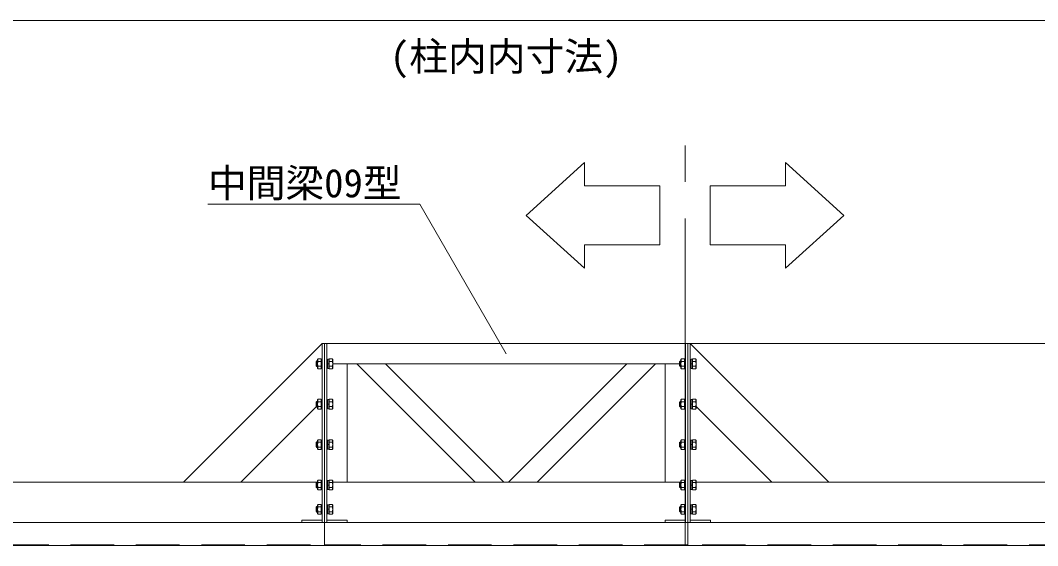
# Model space of a CAD drawing. Units: millimetres, scale not verified. Extents: x -10062 to 10062, y -16938 to 16938.
# Drawn here: x -4566 to -2046, y -9432 to -8132 of the extents above; entities that cross this region are included whole.
import ezdxf
from ezdxf.enums import TextEntityAlignment as Align

# ---------------------------------------------------------------- set-up
doc = ezdxf.new("R2010")
doc.units = ezdxf.units.MM
doc.header["$LTSCALE"] = 90
doc.linetypes.add('CHAIN2', pattern=[12, 9, -1, 1, -1])
doc.linetypes.add('DASHED1', pattern=[1.8, 1.2, -0.6])
for name, color, linetype, lineweight in [('0-6_ﾎﾞﾙﾄ類', 134, 'Continuous', 18), ('0-C_寸法', 134, 'Continuous', 18), ('1-4_中間梁09', 134, 'Continuous', 18), ('1-6_通芯', 134, 'CHAIN2', 18), ('1-B_文字', 134, 'Continuous', 18), ('2-1_連結用梁36', 134, 'Continuous', 18)]:
    doc.layers.add(name, color=color, linetype=linetype, lineweight=lineweight)
doc.styles.add('ＭＳ ゴシック', font='')
doc.styles.get('ＭＳ ゴシック').set_extended_font_data('MS Gothic')

msp = doc.modelspace()

# ---------------------------------------------------------------- linework, layer by layer
at = {"layer": '0-6_ﾎﾞﾙﾄ類'}
for p, q in [((-3831.2, -8975.5), (-3833.2, -8977.5)), ((-3833.2, -8987.5), (-3833.2, -8977.5)), ((-3831.2, -8989.5), (-3833.2, -8987.5)), ((-3829.8, -8976.7), (-3832.4, -8976.7)), ((-3829.8, -8988.3), (-3832.4, -8988.3)), ((-3831.2, -8989.5), (-3831.2, -8975.5)), ((-3829.8, -8975.5), (-3831.2, -8975.5)), ((-3829.8, -8989.5), (-3831.2, -8989.5)), ((-3829.8, -8972), (-3828.18, -8970.37)), ((-3829.8, -8993), (-3829.8, -8972)), ((-3829.8, -8993), (-3828.18, -8994.63)), ((-3828.18, -8976.44), (-3820.8, -8976.44)), ((-3828.18, -8988.56), (-3820.8, -8988.56)), ((-3801.2, -8981.69), (-3804.2, -8982.5)), ((-3801.2, -8982.5), (-3804.2, -8983.31)), ((-3793.82, -8976.44), (-3801.2, -8976.44)), ((-3793.82, -8988.56), (-3801.2, -8988.56)), ((-3792.2, -8993), (-3793.82, -8994.63)), ((-2931.2, -8975.5), (-2933.2, -8977.5)), ((-2933.2, -8987.5), (-2933.2, -8977.5)), ((-2931.2, -8989.5), (-2933.2, -8987.5)), ((-2929.8, -8976.7), (-2932.4, -8976.7)), ((-2929.8, -8988.3), (-2932.4, -8988.3)), ((-2931.2, -8989.5), (-2931.2, -8975.5)), ((-2929.8, -8975.5), (-2931.2, -8975.5)), ((-2929.8, -8989.5), (-2931.2, -8989.5)), ((-2929.8, -8972), (-2928.18, -8970.37)), ((-2929.8, -8993), (-2929.8, -8972)), ((-2929.8, -8993), (-2928.18, -8994.63)), ((-2928.18, -8976.44), (-2920.8, -8976.44)), ((-2928.18, -8988.56), (-2920.8, -8988.56)), ((-2901.2, -8981.69), (-2904.2, -8982.5)), ((-2901.2, -8982.5), (-2904.2, -8983.31)), ((-2893.82, -8976.44), (-2901.2, -8976.44)), ((-2893.82, -8988.56), (-2901.2, -8988.56)), ((-2892.2, -8993), (-2893.82, -8994.63)), ((-3829.8, -9072), (-3828.18, -9070.38)), ((-2929.8, -9072), (-2928.18, -9070.38)), ((-3831.2, -9075.5), (-3833.2, -9077.5)), ((-3833.2, -9087.5), (-3833.2, -9077.5)), ((-3831.2, -9089.5), (-3833.2, -9087.5)), ((-3829.8, -9076.7), (-3832.4, -9076.7)), ((-3829.8, -9088.3), (-3832.4, -9088.3)), ((-3831.2, -9089.5), (-3831.2, -9075.5)), ((-3829.8, -9075.5), (-3831.2, -9075.5)), ((-3829.8, -9089.5), (-3831.2, -9089.5)), ((-3829.8, -9093), (-3829.8, -9072)), ((-3829.8, -9093), (-3828.18, -9094.63)), ((-3828.18, -9076.44), (-3820.8, -9076.44)), ((-3828.18, -9088.56), (-3820.8, -9088.56)), ((-3801.2, -9081.69), (-3804.2, -9082.5)), ((-3801.2, -9082.5), (-3804.2, -9083.3)), ((-3793.82, -9076.44), (-3801.2, -9076.44)), ((-3793.82, -9088.56), (-3801.2, -9088.56)), ((-3792.2, -9093), (-3793.82, -9094.63)), ((-2931.2, -9075.5), (-2933.2, -9077.5)), ((-2933.2, -9087.5), (-2933.2, -9077.5)), ((-2931.2, -9089.5), (-2933.2, -9087.5)), ((-2929.8, -9076.7), (-2932.4, -9076.7)), ((-2929.8, -9088.3), (-2932.4, -9088.3)), ((-2931.2, -9089.5), (-2931.2, -9075.5)), ((-2929.8, -9075.5), (-2931.2, -9075.5)), ((-2929.8, -9089.5), (-2931.2, -9089.5)), ((-2929.8, -9093), (-2929.8, -9072)), ((-2929.8, -9093), (-2928.18, -9094.63)), ((-2928.18, -9076.44), (-2920.8, -9076.44)), ((-2928.18, -9088.56), (-2920.8, -9088.56)), ((-2901.2, -9081.69), (-2904.2, -9082.5)), ((-2901.2, -9082.5), (-2904.2, -9083.3)), ((-2893.82, -9076.44), (-2901.2, -9076.44)), ((-2893.82, -9088.56), (-2901.2, -9088.56)), ((-2892.2, -9093), (-2893.82, -9094.63)), ((-3829.8, -9172), (-3828.18, -9170.38)), ((-2929.8, -9172), (-2928.18, -9170.38)), ((-3831.2, -9175.5), (-3833.2, -9177.5)), ((-3833.2, -9187.5), (-3833.2, -9177.5)), ((-3831.2, -9189.5), (-3833.2, -9187.5)), ((-3829.8, -9176.7), (-3832.4, -9176.7)), ((-3829.8, -9188.3), (-3832.4, -9188.3)), ((-3831.2, -9189.5), (-3831.2, -9175.5)), ((-3829.8, -9175.5), (-3831.2, -9175.5)), ((-3829.8, -9189.5), (-3831.2, -9189.5)), ((-3829.8, -9193), (-3829.8, -9172)), ((-3829.8, -9193), (-3828.18, -9194.62)), ((-3828.18, -9176.44), (-3820.8, -9176.44)), ((-3828.18, -9188.56), (-3820.8, -9188.56)), ((-3801.2, -9181.69), (-3804.2, -9182.5)), ((-3801.2, -9182.5), (-3804.2, -9183.3)), ((-3793.82, -9176.44), (-3801.2, -9176.44)), ((-3793.82, -9188.56), (-3801.2, -9188.56)), ((-3792.2, -9193), (-3793.82, -9194.62)), ((-2931.2, -9175.5), (-2933.2, -9177.5)), ((-2933.2, -9187.5), (-2933.2, -9177.5)), ((-2931.2, -9189.5), (-2933.2, -9187.5)), ((-2929.8, -9176.7), (-2932.4, -9176.7)), ((-2929.8, -9188.3), (-2932.4, -9188.3)), ((-2931.2, -9189.5), (-2931.2, -9175.5)), ((-2929.8, -9175.5), (-2931.2, -9175.5)), ((-2929.8, -9189.5), (-2931.2, -9189.5)), ((-2929.8, -9193), (-2929.8, -9172)), ((-2929.8, -9193), (-2928.18, -9194.62)), ((-2928.18, -9176.44), (-2920.8, -9176.44)), ((-2928.18, -9188.56), (-2920.8, -9188.56)), ((-2901.2, -9181.69), (-2904.2, -9182.5)), ((-2901.2, -9182.5), (-2904.2, -9183.3)), ((-2893.82, -9176.44), (-2901.2, -9176.44)), ((-2893.82, -9188.56), (-2901.2, -9188.56)), ((-2892.2, -9193), (-2893.82, -9194.62)), ((-3829.8, -9272), (-3828.18, -9270.38)), ((-3829.8, -9293), (-3829.8, -9272)), ((-2929.8, -9272), (-2928.18, -9270.38)), ((-2929.8, -9293), (-2929.8, -9272)), ((-3831.2, -9275.5), (-3833.2, -9277.5)), ((-3833.2, -9287.5), (-3833.2, -9277.5)), ((-3831.2, -9289.5), (-3833.2, -9287.5)), ((-3829.8, -9276.7), (-3832.4, -9276.7)), ((-3829.8, -9288.3), (-3832.4, -9288.3)), ((-3831.2, -9289.5), (-3831.2, -9275.5)), ((-3829.8, -9275.5), (-3831.2, -9275.5)), ((-3829.8, -9289.5), (-3831.2, -9289.5)), ((-3829.8, -9293), (-3828.18, -9294.62)), ((-3828.18, -9276.43), (-3820.8, -9276.43)), ((-3828.18, -9288.56), (-3820.8, -9288.56)), ((-3801.2, -9281.7), (-3804.2, -9282.5)), ((-3801.2, -9282.5), (-3804.2, -9283.3)), ((-3793.82, -9276.43), (-3801.2, -9276.43)), ((-3793.82, -9288.56), (-3801.2, -9288.56)), ((-3792.2, -9293), (-3793.82, -9294.62)), ((-2931.2, -9275.5), (-2933.2, -9277.5)), ((-2933.2, -9287.5), (-2933.2, -9277.5)), ((-2931.2, -9289.5), (-2933.2, -9287.5)), ((-2929.8, -9276.7), (-2932.4, -9276.7)), ((-2929.8, -9288.3), (-2932.4, -9288.3)), ((-2931.2, -9289.5), (-2931.2, -9275.5)), ((-2929.8, -9275.5), (-2931.2, -9275.5)), ((-2929.8, -9289.5), (-2931.2, -9289.5)), ((-2929.8, -9293), (-2928.18, -9294.62)), ((-2928.18, -9276.43), (-2920.8, -9276.43)), ((-2928.18, -9288.56), (-2920.8, -9288.56)), ((-2901.2, -9281.7), (-2904.2, -9282.5)), ((-2901.2, -9282.5), (-2904.2, -9283.3)), ((-2893.82, -9276.43), (-2901.2, -9276.43)), ((-2893.82, -9288.56), (-2901.2, -9288.56)), ((-2892.2, -9293), (-2893.82, -9294.62)), ((-3831.2, -9335.5), (-3833.2, -9337.5)), ((-3833.2, -9347.5), (-3833.2, -9337.5)), ((-3831.2, -9349.5), (-3833.2, -9347.5)), ((-3829.8, -9336.7), (-3832.4, -9336.7)), ((-3831.2, -9349.5), (-3831.2, -9335.5)), ((-3829.8, -9335.5), (-3831.2, -9335.5)), ((-3829.8, -9332), (-3828.18, -9330.37)), ((-3829.8, -9353), (-3829.8, -9332)), ((-3828.18, -9336.44), (-3820.8, -9336.44)), ((-3801.2, -9341.69), (-3804.2, -9342.5)), ((-3801.2, -9342.5), (-3804.2, -9343.31)), ((-3793.82, -9336.44), (-3801.2, -9336.44)), ((-2931.2, -9335.5), (-2933.2, -9337.5)), ((-2933.2, -9347.5), (-2933.2, -9337.5)), ((-2931.2, -9349.5), (-2933.2, -9347.5)), ((-2929.8, -9336.7), (-2932.4, -9336.7)), ((-2931.2, -9349.5), (-2931.2, -9335.5)), ((-2929.8, -9335.5), (-2931.2, -9335.5)), ((-2929.8, -9332), (-2928.18, -9330.37)), ((-2929.8, -9353), (-2929.8, -9332)), ((-2928.18, -9336.44), (-2920.8, -9336.44)), ((-2901.2, -9341.69), (-2904.2, -9342.5)), ((-2901.2, -9342.5), (-2904.2, -9343.31)), ((-2893.82, -9336.44), (-2901.2, -9336.44)), ((-3829.8, -9348.3), (-3832.4, -9348.3)), ((-3829.8, -9349.5), (-3831.2, -9349.5)), ((-3829.8, -9353), (-3828.18, -9354.63)), ((-3828.18, -9348.56), (-3820.8, -9348.56)), ((-3793.82, -9348.56), (-3801.2, -9348.56)), ((-3792.2, -9353), (-3793.82, -9354.63)), ((-2929.8, -9348.3), (-2932.4, -9348.3)), ((-2929.8, -9349.5), (-2931.2, -9349.5)), ((-2929.8, -9353), (-2928.18, -9354.63)), ((-2928.18, -9348.56), (-2920.8, -9348.56)), ((-2893.82, -9348.56), (-2901.2, -9348.56)), ((-2892.2, -9353), (-2893.82, -9354.63))]:
    msp.add_line(p, q, dxfattribs=at)
for points in [[(-3828.18, -8970.37), (-3820.8, -8970.37), (-3820.8, -8994.63), (-3828.18, -8994.63)], [(-3793.82, -8970.37), (-3801.2, -8970.37), (-3801.2, -8994.63), (-3793.82, -8994.63)], [(-3792.2, -8993), (-3792.2, -8972), (-3793.82, -8970.37)], [(-2928.18, -8970.37), (-2920.8, -8970.37), (-2920.8, -8994.63), (-2928.18, -8994.63)], [(-2893.82, -8970.37), (-2901.2, -8970.37), (-2901.2, -8994.63), (-2893.82, -8994.63)], [(-2892.2, -8993), (-2892.2, -8972), (-2893.82, -8970.37)], [(-3828.18, -9070.38), (-3820.8, -9070.38), (-3820.8, -9094.63), (-3828.18, -9094.63)], [(-3793.82, -9070.38), (-3801.2, -9070.38), (-3801.2, -9094.63), (-3793.82, -9094.63)], [(-3792.2, -9093), (-3792.2, -9072), (-3793.82, -9070.38)], [(-2928.18, -9070.38), (-2920.8, -9070.38), (-2920.8, -9094.63), (-2928.18, -9094.63)], [(-2893.82, -9070.38), (-2901.2, -9070.38), (-2901.2, -9094.63), (-2893.82, -9094.63)], [(-2892.2, -9093), (-2892.2, -9072), (-2893.82, -9070.38)], [(-3828.18, -9170.38), (-3820.8, -9170.38), (-3820.8, -9194.62), (-3828.18, -9194.62)], [(-3793.82, -9170.38), (-3801.2, -9170.38), (-3801.2, -9194.62), (-3793.82, -9194.62)], [(-3792.2, -9193), (-3792.2, -9172), (-3793.82, -9170.38)], [(-2928.18, -9170.38), (-2920.8, -9170.38), (-2920.8, -9194.62), (-2928.18, -9194.62)], [(-2893.82, -9170.38), (-2901.2, -9170.38), (-2901.2, -9194.62), (-2893.82, -9194.62)], [(-2892.2, -9193), (-2892.2, -9172), (-2893.82, -9170.38)], [(-3828.18, -9270.38), (-3820.8, -9270.38), (-3820.8, -9294.62), (-3828.18, -9294.62)], [(-3793.82, -9270.38), (-3801.2, -9270.38), (-3801.2, -9294.62), (-3793.82, -9294.62)], [(-3792.2, -9293), (-3792.2, -9272), (-3793.82, -9270.38)], [(-2928.18, -9270.38), (-2920.8, -9270.38), (-2920.8, -9294.62), (-2928.18, -9294.62)], [(-2893.82, -9270.38), (-2901.2, -9270.38), (-2901.2, -9294.62), (-2893.82, -9294.62)], [(-2892.2, -9293), (-2892.2, -9272), (-2893.82, -9270.38)], [(-3828.18, -9330.37), (-3820.8, -9330.37), (-3820.8, -9354.63), (-3828.18, -9354.63)], [(-3793.82, -9330.37), (-3801.2, -9330.37), (-3801.2, -9354.63), (-3793.82, -9354.63)], [(-3792.2, -9353), (-3792.2, -9332), (-3793.82, -9330.37)], [(-2928.18, -9330.37), (-2920.8, -9330.37), (-2920.8, -9354.63), (-2928.18, -9354.63)], [(-2893.82, -9330.37), (-2901.2, -9330.37), (-2901.2, -9354.63), (-2893.82, -9354.63)], [(-2892.2, -9353), (-2892.2, -9332), (-2893.82, -9330.37)]]:
    msp.add_lwpolyline(points, dxfattribs=at)
for points in [[(-3820.8, -8993.5), (-3820.8, -8971.5), (-3818.5, -8971.5), (-3818.5, -8993.5)], [(-3804.2, -8971.5), (-3804.2, -8993.5), (-3806.5, -8993.5), (-3806.5, -8971.5)], [(-3804.2, -8971.15), (-3804.2, -8993.85), (-3801.2, -8993.85), (-3801.2, -8971.15)], [(-2920.8, -8993.5), (-2920.8, -8971.5), (-2918.5, -8971.5), (-2918.5, -8993.5)], [(-2904.2, -8971.5), (-2904.2, -8993.5), (-2906.5, -8993.5), (-2906.5, -8971.5)], [(-2904.2, -8971.15), (-2904.2, -8993.85), (-2901.2, -8993.85), (-2901.2, -8971.15)], [(-3820.8, -9093.5), (-3820.8, -9071.5), (-3818.5, -9071.5), (-3818.5, -9093.5)], [(-3804.2, -9071.5), (-3804.2, -9093.5), (-3806.5, -9093.5), (-3806.5, -9071.5)], [(-3804.2, -9071.15), (-3804.2, -9093.85), (-3801.2, -9093.85), (-3801.2, -9071.15)], [(-2920.8, -9093.5), (-2920.8, -9071.5), (-2918.5, -9071.5), (-2918.5, -9093.5)], [(-2904.2, -9071.5), (-2904.2, -9093.5), (-2906.5, -9093.5), (-2906.5, -9071.5)], [(-2904.2, -9071.15), (-2904.2, -9093.85), (-2901.2, -9093.85), (-2901.2, -9071.15)], [(-3820.8, -9193.5), (-3820.8, -9171.5), (-3818.5, -9171.5), (-3818.5, -9193.5)], [(-3804.2, -9171.5), (-3804.2, -9193.5), (-3806.5, -9193.5), (-3806.5, -9171.5)], [(-3804.2, -9171.15), (-3804.2, -9193.85), (-3801.2, -9193.85), (-3801.2, -9171.15)], [(-2920.8, -9193.5), (-2920.8, -9171.5), (-2918.5, -9171.5), (-2918.5, -9193.5)], [(-2904.2, -9171.5), (-2904.2, -9193.5), (-2906.5, -9193.5), (-2906.5, -9171.5)], [(-2904.2, -9171.15), (-2904.2, -9193.85), (-2901.2, -9193.85), (-2901.2, -9171.15)], [(-3820.8, -9293.5), (-3820.8, -9271.5), (-3818.5, -9271.5), (-3818.5, -9293.5)], [(-3804.2, -9271.5), (-3804.2, -9293.5), (-3806.5, -9293.5), (-3806.5, -9271.5)], [(-3804.2, -9271.15), (-3804.2, -9293.85), (-3801.2, -9293.85), (-3801.2, -9271.15)], [(-2920.8, -9293.5), (-2920.8, -9271.5), (-2918.5, -9271.5), (-2918.5, -9293.5)], [(-2904.2, -9271.5), (-2904.2, -9293.5), (-2906.5, -9293.5), (-2906.5, -9271.5)], [(-2904.2, -9271.15), (-2904.2, -9293.85), (-2901.2, -9293.85), (-2901.2, -9271.15)], [(-3820.8, -9353.5), (-3820.8, -9331.5), (-3818.5, -9331.5), (-3818.5, -9353.5)], [(-3804.2, -9331.5), (-3804.2, -9353.5), (-3806.5, -9353.5), (-3806.5, -9331.5)], [(-3804.2, -9331.15), (-3804.2, -9353.85), (-3801.2, -9353.85), (-3801.2, -9331.15)], [(-2920.8, -9353.5), (-2920.8, -9331.5), (-2918.5, -9331.5), (-2918.5, -9353.5)], [(-2904.2, -9331.5), (-2904.2, -9353.5), (-2906.5, -9353.5), (-2906.5, -9331.5)], [(-2904.2, -9331.15), (-2904.2, -9353.85), (-2901.2, -9353.85), (-2901.2, -9331.15)]]:
    msp.add_lwpolyline(points, close=True, dxfattribs=at)
for centre, radius, start, end in [((-3817.67, -8982.5), 12.12, 150, 210), ((-3825.14, -8973.4), 4.28, 135, 225), ((-3825.14, -8991.59), 4.28, 135, 225), ((-3796.86, -8973.4), 4.28, 315, 45), ((-3804.33, -8982.5), 12.12, 330, 30), ((-3796.86, -8991.59), 4.28, 315, 45), ((-2917.67, -8982.5), 12.12, 150, 210), ((-2925.14, -8973.4), 4.28, 135, 225), ((-2925.14, -8991.59), 4.28, 135, 225), ((-2896.86, -8973.4), 4.28, 315, 45), ((-2904.33, -8982.5), 12.12, 330, 30), ((-2896.86, -8991.59), 4.28, 315, 45), ((-3825.14, -9073.4), 4.28, 135, 225), ((-3796.86, -9073.4), 4.28, 315, 45), ((-2925.14, -9073.4), 4.28, 135, 225), ((-2896.86, -9073.4), 4.28, 315, 45), ((-3817.67, -9082.5), 12.12, 150, 210), ((-3825.14, -9091.59), 4.28, 135, 225), ((-3804.33, -9082.5), 12.12, 330, 30), ((-3796.86, -9091.59), 4.28, 315, 45), ((-2917.67, -9082.5), 12.12, 150, 210), ((-2925.14, -9091.59), 4.28, 135, 225), ((-2904.33, -9082.5), 12.12, 330, 30), ((-2896.86, -9091.59), 4.28, 315, 45), ((-3825.14, -9173.4), 4.28, 135, 225), ((-3796.86, -9173.4), 4.28, 315, 45), ((-2925.14, -9173.4), 4.28, 135, 225), ((-2896.86, -9173.4), 4.28, 315, 45), ((-3817.67, -9182.5), 12.12, 150, 210), ((-3825.14, -9191.59), 4.28, 135, 225), ((-3804.33, -9182.5), 12.12, 330, 30), ((-3796.86, -9191.59), 4.28, 315, 45), ((-2917.67, -9182.5), 12.12, 150, 210), ((-2925.14, -9191.59), 4.28, 135, 225), ((-2904.33, -9182.5), 12.12, 330, 30), ((-2896.86, -9191.59), 4.28, 315, 45), ((-3825.14, -9273.41), 4.28, 135, 225), ((-3796.86, -9273.41), 4.28, 315, 45), ((-2925.14, -9273.41), 4.28, 135, 225), ((-2896.86, -9273.41), 4.28, 315, 45), ((-3817.67, -9282.5), 12.12, 150, 210), ((-3825.14, -9291.59), 4.28, 135, 225), ((-3804.33, -9282.5), 12.12, 330, 30), ((-3796.86, -9291.59), 4.28, 315, 45), ((-2917.67, -9282.5), 12.12, 150, 210), ((-2925.14, -9291.59), 4.28, 135, 225), ((-2904.33, -9282.5), 12.12, 330, 30), ((-2896.86, -9291.59), 4.28, 315, 45), ((-3817.67, -9342.5), 12.12, 150, 210), ((-3825.14, -9333.4), 4.28, 135, 225), ((-3796.86, -9333.4), 4.28, 315, 45), ((-3804.33, -9342.5), 12.12, 330, 30), ((-2917.67, -9342.5), 12.12, 150, 210), ((-2925.14, -9333.4), 4.28, 135, 225), ((-2896.86, -9333.4), 4.28, 315, 45), ((-2904.33, -9342.5), 12.12, 330, 30), ((-3825.14, -9351.59), 4.28, 135, 225), ((-3796.86, -9351.59), 4.28, 315, 45), ((-2925.14, -9351.59), 4.28, 135, 225), ((-2896.86, -9351.59), 4.28, 315, 45)]:
    msp.add_arc(centre, radius, start, end, dxfattribs=at)
at = {"layer": '0-C_寸法'}
for p, q in [((-7357.5, -8132.5), (632.5, -8132.5)), ((-2905.5, -8932.5), (1588.5, -8932.5))]:
    msp.add_line(p, q, dxfattribs=at)
at = {"layer": '1-4_中間梁09'}
for p, q in [((-3806.5, -8982.5), (-3806.5, -9275.5)), ((-3792.2, -8982.5), (-2933.2, -8982.5)), ((-2918.5, -9275.5), (-2918.5, -8982.5)), ((-2931.2, -9275.5), (-3792.2, -9275.5))]:
    msp.add_line(p, q, dxfattribs=at)
at = {"layer": '1-4_中間梁09', "linetype": 'DASHED1'}
msp.add_line((-2912.5, -9430.9), (-3812.5, -9430.9), dxfattribs=at)
at = {"layer": '1-4_中間梁09'}
for points in [[(-3812.5, -9375.5), (-3806.5, -9375.5), (-3806.5, -8932.5), (-3812.5, -8932.5)], [(-2918.5, -9375.5), (-2912.5, -9375.5), (-2912.5, -8932.5), (-2918.5, -8932.5)], [(-3439.22, -9275.5), (-3368.5, -9275.5), (-3661.5, -8982.5), (-3732.21, -8982.5)], [(-3285.79, -9275.5), (-3356.5, -9275.5), (-3063.5, -8982.5), (-2992.79, -8982.5)], [(-3756.5, -9375.5), (-3756.5, -9369.5), (-3806.5, -9369.5), (-3806.5, -9375.5)], [(-2968.5, -9375.5), (-2968.5, -9369.5), (-2918.5, -9369.5), (-2918.5, -9375.5)], [(-3812.5, -9432.5), (-2912.5, -9432.5), (-2912.5, -9375.5), (-3812.5, -9375.5)]]:
    msp.add_lwpolyline(points, close=True, dxfattribs=at)
for points in [[(-2918.5, -8982.5), (-2918.5, -8932.5), (-3806.5, -8932.5), (-3806.5, -8982.5)], [(-3792.2, -9275.5), (-3756.5, -9275.5), (-3756.5, -8982.5), (-3792.2, -8982.5)], [(-2933.2, -8982.5), (-2968.5, -8982.5), (-2968.5, -9275.5), (-2931.2, -9275.5)], [(-3806.5, -9275.5), (-3806.5, -9375.5), (-2918.5, -9375.5), (-2918.5, -9275.5)]]:
    msp.add_lwpolyline(points, dxfattribs=at)
at = {"layer": '1-6_通芯'}
msp.add_line((-2919.5, -9432.5), (-2919.5, -8404.93), dxfattribs=at)
at = {"layer": '1-B_文字'}
msp.add_line((-4101.3, -8587.5), (-3576.8, -8587.5), dxfattribs=at)
for points in [[(-3312.67, -8615.04), (-3168.25, -8484.27), (-3168.25, -8542.17), (-2981.61, -8542.17), (-2981.61, -8688.19), (-3168.25, -8688.19), (-3168.25, -8746.08)], [(-2526.34, -8615.04), (-2670.75, -8484.27), (-2670.75, -8542.17), (-2857.39, -8542.17), (-2857.39, -8688.19), (-2670.75, -8688.19), (-2670.75, -8746.08)]]:
    msp.add_lwpolyline(points, close=True, dxfattribs=at)
msp.add_lwpolyline([(-3362.6, -8957.5), (-3576.22, -8587.5), (-3576.58, -8587.5)], dxfattribs=at)
at = {"layer": '2-1_連結用梁36', "linetype": 'DASHED1'}
for p, q in [((-7357.5, -9430.9), (-3812.5, -9430.9)), ((632.5, -9430.9), (-2912.5, -9430.9))]:
    msp.add_line(p, q, dxfattribs=at)
at = {"layer": '2-1_連結用梁36'}
for points in [[(-3818.5, -9073.92), (-3818.5, -8932.5), (-4161.45, -9275.44), (-4020.02, -9275.44), (-3832.64, -9088.07)], [(-2906.5, -9073.92), (-2906.5, -8932.5), (-2563.55, -9275.44), (-2704.98, -9275.44), (-2892.2, -9088.22)], [(-7512.5, -9375.5), (-7512.5, -9275.5), (-3831.2, -9275.5)], [(-3818.5, -9275.5), (-3818.5, -9375.5), (-7112.5, -9375.5)], [(-2906.5, -9275.5), (-2906.5, -9375.5), (387.5, -9375.5)], [(787.5, -9375.5), (787.5, -9275.5), (-2892.2, -9275.5)], [(-7112.5, -9375.5), (-3812.5, -9375.5), (-3812.5, -9432.5), (-7169.5, -9432.5)], [(387.5, -9375.5), (-2912.5, -9375.5), (-2912.5, -9432.5), (444.5, -9432.5)]]:
    msp.add_lwpolyline(points, dxfattribs=at)
for points in [[(-3812.5, -9375.5), (-3818.5, -9375.5), (-3818.5, -8932.5), (-3812.5, -8932.5)], [(-2912.5, -9375.5), (-2906.5, -9375.5), (-2906.5, -8932.5), (-2912.5, -8932.5)], [(-3868.5, -9375.5), (-3868.5, -9369.5), (-3818.5, -9369.5), (-3818.5, -9375.5)], [(-2856.5, -9375.5), (-2856.5, -9369.5), (-2906.5, -9369.5), (-2906.5, -9375.5)]]:
    msp.add_lwpolyline(points, close=True, dxfattribs=at)

# ---------------------------------------------------------------- texts
at = {"layer": '0-C_寸法', "style": 'ＭＳ ゴシック'}
msp.add_text('(柱内内寸法)', height=70.38, dxfattribs=at).set_placement((-3650.5, -8278.1), align=Align.BOTTOM_LEFT)
at = {"layer": '1-B_文字', "style": 'ＭＳ ゴシック'}
msp.add_text('中間梁09型', height=70.38, dxfattribs=at).set_placement((-4101.3, -8591.6), align=Align.BOTTOM_LEFT)

doc.saveas('drawing.dxf')
